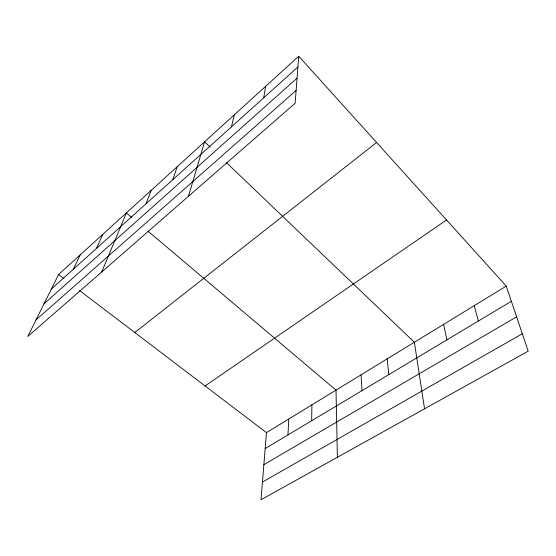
<?xml version="1.0" encoding="UTF-8"?>
<svg xmlns="http://www.w3.org/2000/svg" width="556" height="556" viewBox="0 0 556 556"><rect width="100%" height="100%" fill="white"/><g stroke="black" fill="none" stroke-linecap="round" stroke-linejoin="round"><path stroke-width="0.83" d="M311.666 420.746L311.93 404.851M287.966 434.924L288.766 419.002M298.739 56.239L295.132 103.249L27.8 336.456L58.547 274.567L298.739 56.239L506.238 286.104L528.2 351.163L261 499.761L266.477 432.624L506.238 286.104M263.718 97.793L265.629 86.333M231.428 126.872L234.298 114.807M188.477 196.289L204.608 141.794L210.161 147.097M172.777 179.699L177.246 166.668M146.068 203.746L151.211 190.333M101.727 271.96L126.4 212.885L131.64 217.313M96.459 248.428L102.742 234.396M73.378 269.215L80.14 254.933M51.347 289.057L297.912 66.998M44 303.84L297.057 78.132M36.008 319.929L296.112 90.426M134.781 332.516L376.6 142.489M205.074 385.947L446.537 219.967M265.177 448.56L511.367 301.303M263.864 464.67L516.607 316.83M262.439 482.066L522.32 333.753M58.547 274.567L63.954 278.674M79.508 290.503L266.477 432.624M148 231.15L336.012 390.131L337.381 457.282M226.195 162.421L414.373 342.246L424.541 408.813M474.219 305.668L478.355 321.048M443.632 324.363L446.857 339.89M387.171 358.87L388.811 374.605M361.073 374.813L362.032 390.625"/></g></svg>
